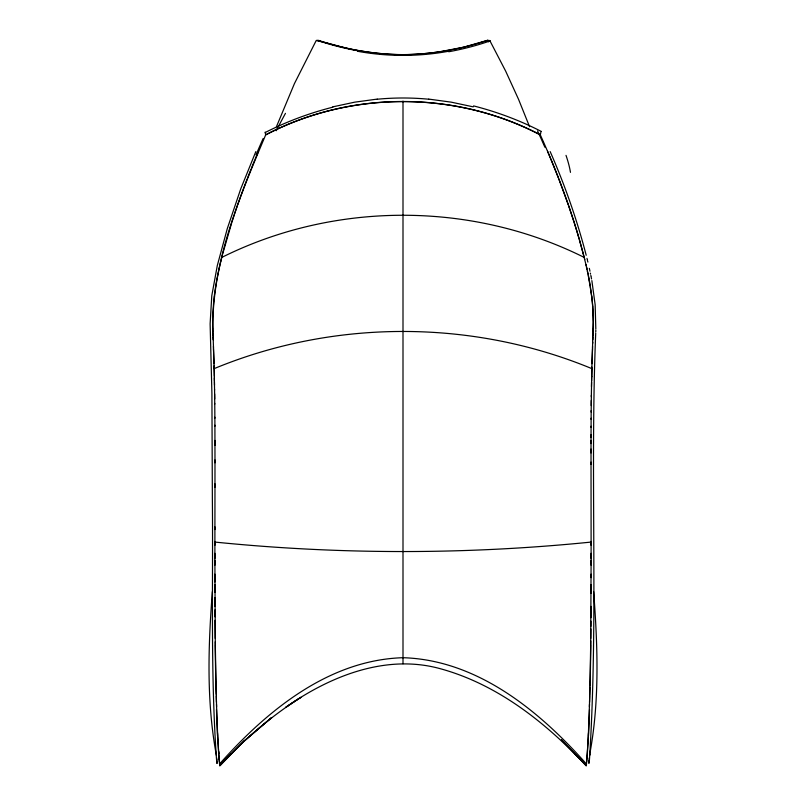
<?xml version="1.0" encoding="UTF-8"?>
<svg xmlns="http://www.w3.org/2000/svg" width="806" height="806" viewBox="0 0 806 806"><rect width="100%" height="100%" fill="white"/><g stroke="black" fill="none" stroke-linecap="round" stroke-linejoin="round"><path stroke-width="1.21" d="M214.89 558.528L214.89 541.41M214.89 545.35L214.91 526.822M214.97 487.257L214.99 459.964M591.11 565.258L591.11 553.329M591.01 449.083L591.11 545.35M591.11 560.271L590.707 644.478M591.1 577.64L591.11 574.154M214.91 529.552L214.98 483.862M591.01 452.952L591.03 440.419M591.02 443.572L591.05 434.676M591.09 584.602L591.07 593.317M591.04 437.527L591.08 426.233M591.08 427.382L591.13 418.223M591.02 606.394L590.959 617.698M593.276 323.871L593.276 320.163M212.724 320.163L212.724 323.871M591.12 419.382L591.191 410.627M590.929 621.174L590.889 626.363M591.181 412.108L591.352 395.343M593.276 324.344L593.216 328.284M590.869 628.952L590.778 638.412M212.734 319.72L212.804 315.791M591.231 405.559L591.292 400.451M590.748 640.961L589.992 685.463M591.332 396.582L591.886 367.073M591.473 386.598L591.554 382.235M591.584 380.795L591.664 376.473M595.815 329.07L595.16 304.809L591.856 280.609M593.206 328.798L593.125 331.921M595.795 330.158L595.755 331.83M590.063 682.491L589.418 706.681M589.952 686.964L589.75 695.094M592.027 361.944L591.846 368.624C471.994 319.075 334.006 319.075 214.154 368.624L214.084 365.783M589.73 695.82L589.559 702.217M591.977 363.697L592.561 346.439M595.725 332.969C589.901 475.137 598.505 617.648 589.448 759.695M212.814 315.368L213.64 302.049M589.488 704.293L588.34 735.475M593.095 332.989L592.994 335.739M592.954 336.868L592.843 339.749M592.511 347.729L593.276 322.068L592.763 306.925M592.692 343.346L592.742 342.127M588.461 732.785L588.118 740.059M588.32 735.999L587.373 752.965M588.098 740.543L586.637 762.073M212.361 591.614C208.21 646.15 206.346 701.422 216.411 755.454M587.352 753.328L586.425 763.957C539.244 710.821 477.303 659.923 403 657.706C328.697 659.923 266.756 710.821 219.575 763.957L219.464 763.02M586.174 764.531L586.133 765.66L586.335 764.703M586.214 764.058L586.153 765.7C545.803 722.559 497.06 683.871 439.079 668.375C385.117 653.978 329.714 676.405 285.878 707.225L300.9 697.331C270.987 716.333 243.785 739.545 219.867 765.68L219.826 764.531M213.671 301.676L214.164 297.031M586.536 763.02L586.153 765.7L575.192 754.084M589.367 760.441L589.236 761.529M589.277 757.942L588.894 763.161M214.205 296.679L214.839 291.832M217.106 763.121L216.885 759.403M589.74 754.345L589.589 755.454A122.401 1.431 -86.9 0 0 589.71 754.356C599.765 700.696 597.689 645.767 593.639 591.614M214.89 291.49L215.655 286.452M215.716 286.12L216.562 281.213M589.126 762.345L588.954 763.131M216.683 280.569L217.811 274.806M217.872 274.493L219.222 268.217M540.897 132.164L540.322 134.874C559.283 176.957 575.393 220.491 586.133 265.426M219.292 267.914L220.743 261.718M220.814 261.406L222.577 254.394M222.778 253.608L231.644 223.03M231.906 222.224L234.284 214.89M234.556 214.064L237.387 205.691M237.689 204.845L240.742 196.19M241.054 195.314L243.684 188.151M244.017 187.244L247.19 178.872M276.438 126.703L294.442 83.592L316.184 40.582C330.893 43.453 345.653 48.793 360.806 50.939M247.563 177.924L251.029 169.129M251.432 168.132L254.787 159.92M255.22 158.863L258.424 151.286M255.834 151.599L240.813 188.675L227.272 228.692L217.308 265.527L211.776 295.772L210.124 323.831L211.897 393.086L212.371 499.942C213.187 586.405 210.437 673.141 216.532 759.494M219.786 764.058L219.847 765.7L244.621 740.371L219.867 765.68L219.665 764.703M230.798 754.003L219.786 765.468L218.648 753.328M221.801 257.406C334.48 201.218 471.52 201.218 584.199 257.406L579.383 239.644M332.747 106.866L354.791 102.15L377.248 99.098M448.327 51.302C418.425 56.763 387.575 56.763 357.673 51.302M591.11 542.075C466.11 554.699 339.89 554.699 214.89 542.075M265.103 132.164L265.678 134.874C350.58 90.332 455.41 90.403 540.322 134.874C455.43 90.524 350.57 90.534 265.678 134.874C239.866 196.261 212.401 260.509 212.784 328.284M428.742 99.098L451.199 102.15L473.243 106.855M361.703 51.08L365.32 51.665A116.497 51.201 0 0 0 403 54.697C431.734 54.375 460.397 49.458 487.63 40.3L489.816 40.582L505.674 71.15L518.56 99.36L529.562 126.703M318.37 40.3C345.603 49.428 374.266 54.465 403 54.617A116.497 51.201 0 0 0 440.62 51.594L463.5 47.211L487.63 40.3L488.466 41.821M550.166 151.599C564.875 185.138 577.015 219.826 586.204 255.28M547.576 151.286L550.78 158.863M551.213 159.92L558.437 177.924M217.046 763.131L216.874 762.345M558.81 178.872L568.311 204.845M568.613 205.691L574.094 222.224M574.356 223.03L576.834 231.01M577.066 231.796L579.161 238.858M584.501 258.645L584.733 259.562M586.98 258.363L587.211 259.29M587.362 259.915L587.514 260.54M587.665 261.154L587.886 262.091M585.922 264.499L588.058 274.171M586.425 266.665L586.708 267.914M586.778 268.217L586.99 269.154M589.337 268.348L589.962 271.209M587.393 271.028L589.015 278.957M590.375 273.123L590.576 274.08M590.838 275.38L591.03 276.347M588.32 275.44L591.795 296.679M591.161 277.002L591.544 278.957M589.136 279.591L589.317 280.569M589.377 280.891L590.183 285.465M590.345 286.452L592.329 301.676M216.764 761.529L216.633 760.441M591.836 297.031L592.732 306.542M216.723 757.942L216.552 759.695M219.363 762.073L219.081 759.01M592.36 302.049L593.004 310.844M219.061 758.738L217.68 735.999M218.628 752.965L217.539 732.785M593.025 311.247L593.186 315.368M217.66 735.475L216.502 704.293M213.489 347.729L212.724 324.344M213.157 339.749L213.046 336.868M213.439 346.439L214.023 363.697M213.006 335.739L212.905 332.989M212.875 331.921L212.794 328.798M216.441 702.217L216.27 695.82M216.582 706.681L215.937 682.491M213.973 361.944L214.577 390.084M593.196 315.791L593.266 319.72M216.23 694.369L216.048 686.964M216.028 686.218L215.262 641.808M214.366 377.903L214.416 380.795M214.436 381.51L214.497 385.147M214.567 389.51L214.749 404.098M214.628 393.882L214.698 398.99M215.222 638.412L215.061 620.308M215.293 644.478L214.89 560.271M214.749 403.423L214.87 418.223M214.859 417.206L214.92 426.233M215.001 609.88L215.041 616.832M214.91 425.205L214.99 462.825M214.95 597.679L214.98 606.394M214.97 440.419L214.98 445.476M214.91 584.602L214.93 592.45M591.11 541.41L591.11 558.528M214.89 574.154L214.91 581.992M591.01 462.13L591.01 464.286M403 101.093L403 663.761M214.89 553.329L214.89 565.258M537.562 130.904A212.321 18.578 61 0 1 544.866 147.206M592.078 362.398A82.101 3.587 -89.2 0 1 592.551 348.373M590.798 645.132A160.545 5.632 -89.8 0 1 590.123 683.639M589.508 709.633A167.86 5.128 -89.6 0 1 588.511 735.656M256.046 154.873A212.321 19.747 -60.7 0 1 263.139 138.531M213.449 348.373A82.101 3.587 89.2 0 1 213.922 362.398M215.877 683.639A160.545 5.632 89.8 0 1 215.202 645.132M217.489 735.656A167.86 5.128 89.6 0 1 216.492 709.633M218.9 753.6A115.842 0.907 85.8 0 1 218.728 751.575M586.385 764.602A115.842 0.987 -86.2 0 1 586.395 763.856M591.755 376.795A99.289 4.846 -89.3 0 1 591.926 369.088M214.235 368.181A99.289 5.027 89.3 0 1 214.416 376.16M566.014 155.367A200.079 46.043 50.9 0 1 570.467 172.363M473.585 105.908A292.85 247.009 0.2 0 1 541.39 131.479M589.277 760.582A111.178 1.421 -87.2 0 1 589.156 761.66M490.239 40.834A174.368 79.2 0.4 0 1 448.74 51.755M358.096 50.838A174.368 78.263 -0.1 0 1 316.899 40.169M216.905 762.849A111.178 1.441 87.3 0 1 216.804 762.345M216.733 762.365A122.401 1.582 87.3 0 1 216.703 762.657M276.246 130.723A200.079 29.641 -56 0 1 285.465 113.344M265.315 132.456A292.87 245.739 -0.5 0 1 332.858 107.158M377.268 99.229A229.216 194.286 0 0 1 428.721 99.219M586.506 764.562A125.404 1.39 -86.9 0 1 586.446 764.934M219.262 759.363A125.404 1.33 86.8 0 1 219.161 758.275M271.622 717.572L244.621 740.664L271.622 717.572M575.212 754.003L561.419 739.757L586.214 765.468L575.212 754.003"/></g></svg>
